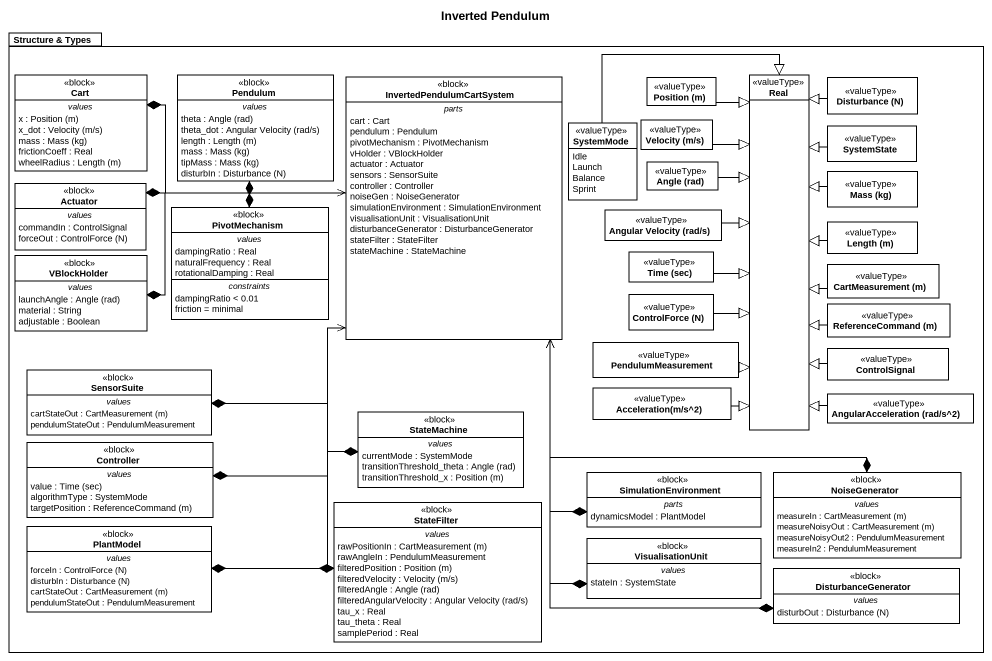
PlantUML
@startuml
title Inverted Pendulum
hide circle
hide empty members
package "Structure & Types" as Structure_Types {
  class Cart <<block>> {
    -- values --
    {field} x : Position (m)
    {field} x_dot : Velocity (m/s)
    {field} mass : Mass (kg)
    frictionCoeff : Real
    {field} wheelRadius : Length (m)
  }
  class Pendulum <<block>> {
    -- values --
    {field} theta : Angle (rad)
    {field} theta_dot : Angular Velocity (rad/s)
    {field} length : Length (m)
    {field} mass : Mass (kg)
    {field} tipMass : Mass (kg)
    {field} disturbIn : Disturbance (N)
  }
  class InvertedPendulumCartSystem <<block>> {
    -- parts --
    cart : Cart
    pendulum : Pendulum
    pivotMechanism : PivotMechanism
    vHolder : VBlockHolder
    actuator : Actuator
    sensors : SensorSuite
    controller : Controller
    noiseGen : NoiseGenerator
    simulationEnvironment : SimulationEnvironment
    visualisationUnit : VisualisationUnit
    disturbanceGenerator : DisturbanceGenerator
    stateFilter : StateFilter
    stateMachine : StateMachine
  }
  class "Position (m)" as Position_m <<valueType>>
  class Real <<valueType>>
  class "Disturbance (N)" as Disturbance_N <<valueType>>
  enum SystemMode <<valueType>> {
    Idle
    Launch
    Balance
    Sprint
  }
  class "Velocity (m/s)" as Velocity_m_s <<valueType>>
  class SystemState <<valueType>>
  class "Angle (rad)" as Angle_rad <<valueType>>
  class "Mass (kg)" as Mass_kg <<valueType>>
  class Actuator <<block>> {
    -- values --
    commandIn : ControlSignal
    {field} forceOut : ControlForce (N)
  }
  class PivotMechanism <<block>> {
    -- values --
    dampingRatio : Real
    naturalFrequency : Real
    rotationalDamping : Real
    -- constraints --
    dampingRatio < 0.01
    friction = minimal
  }
  class "Angular Velocity (rad/s)" as Angular_Velocity_rad_s <<valueType>>
  class "Time (sec)" as Time_sec <<valueType>>
  class "Length (m)" as Length_m <<valueType>>
  class VBlockHolder <<block>> {
    -- values --
    {field} launchAngle : Angle (rad)
    material : String
    adjustable : Boolean
  }
  class "CartMeasurement (m)" as CartMeasurement_m <<valueType>>
  class "ControlForce (N)" as ControlForce_N <<valueType>>
  class "ReferenceCommand (m)" as ReferenceCommand_m <<valueType>>
  class PendulumMeasurement <<valueType>>
  class ControlSignal <<valueType>>
  class SensorSuite <<block>> {
    -- values --
    {field} cartStateOut : CartMeasurement (m)
    pendulumStateOut : PendulumMeasurement
  }
  class "Acceleration(m/s^2)" as Acceleration_m_s_2 <<valueType>>
  class "AngularAcceleration (rad/s^2)" as AngularAcceleration_rad_s_2 <<valueType>>
  class Controller <<block>> {
    -- values --
    {field} value : Time (sec)
    algorithmType : SystemMode
    {field} targetPosition : ReferenceCommand (m)
  }
  class StateMachine <<block>> {
    -- values --
    currentMode : SystemMode
    {field} transitionThreshold_theta : Angle (rad)
    {field} transitionThreshold_x : Position (m)
  }
  class SimulationEnvironment <<block>> {
    -- parts --
    dynamicsModel : PlantModel
  }
  class NoiseGenerator <<block>> {
    -- values --
    {field} measureIn : CartMeasurement (m)
    {field} measureNoisyOut : CartMeasurement (m)
    measureNoisyOut2 : PendulumMeasurement
    measureIn2 : PendulumMeasurement
  }
  class StateFilter <<block>> {
    -- values --
    {field} rawPositionIn : CartMeasurement (m)
    rawAngleIn : PendulumMeasurement
    {field} filteredPosition : Position (m)
    {field} filteredVelocity : Velocity (m/s)
    {field} filteredAngle : Angle (rad)
    {field} filteredAngularVelocity : Angular Velocity (rad/s)
    tau_x : Real
    tau_theta : Real
    samplePeriod : Real
  }
  class PlantModel <<block>> {
    -- values --
    {field} forceIn : ControlForce (N)
    {field} disturbIn : Disturbance (N)
    {field} cartStateOut : CartMeasurement (m)
    pendulumStateOut : PendulumMeasurement
  }
  class VisualisationUnit <<block>> {
    -- values --
    stateIn : SystemState
  }
  class DisturbanceGenerator <<block>> {
    -- values --
    {field} disturbOut : Disturbance (N)
  }
}
Cart *-right-> InvertedPendulumCartSystem
Pendulum *-right-> InvertedPendulumCartSystem
Position_m --|> Real
Disturbance_N --|> Real
SystemMode -right-|> Real
Velocity_m_s --|> Real
SystemState --|> Real
Angle_rad --|> Real
Mass_kg --|> Real
Actuator *-right-> InvertedPendulumCartSystem
PivotMechanism *-right-> InvertedPendulumCartSystem
Angular_Velocity_rad_s -right-|> Real
Time_sec -right-|> Real
Length_m -left-|> Real
VBlockHolder *-right-> InvertedPendulumCartSystem
CartMeasurement_m -left-|> Real
ControlForce_N -right-|> Real
ReferenceCommand_m -up-|> Real
PendulumMeasurement -up-|> Real
ControlSignal -up-|> Real
SensorSuite *-right-> InvertedPendulumCartSystem
Acceleration_m_s_2 -up-|> Real
AngularAcceleration_rad_s_2 -up-|> Real
Controller *-up-> InvertedPendulumCartSystem
StateMachine *-up-> InvertedPendulumCartSystem
SimulationEnvironment *-up-> InvertedPendulumCartSystem
NoiseGenerator *-up-> InvertedPendulumCartSystem
StateFilter *-up-> InvertedPendulumCartSystem
PlantModel *-up-> InvertedPendulumCartSystem
VisualisationUnit *-up-> InvertedPendulumCartSystem
DisturbanceGenerator *-up-> InvertedPendulumCartSystem
@enduml
